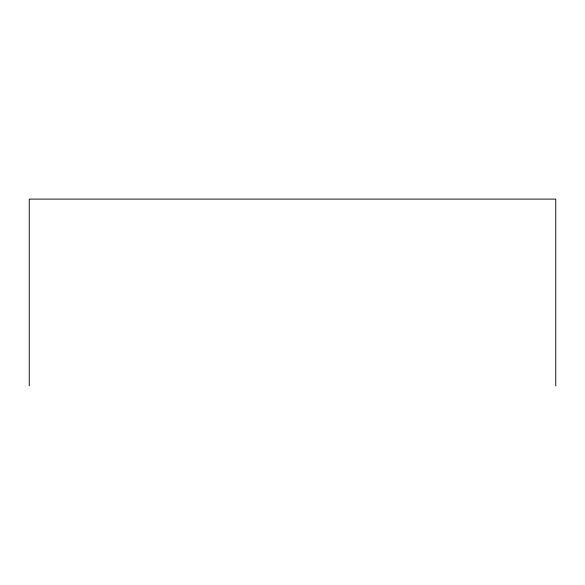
<?xml version="1.0" encoding="UTF-8"?>
<svg xmlns="http://www.w3.org/2000/svg" width="585" height="585" viewBox="0 0 585 585"><rect width="100%" height="100%" fill="white"/><g stroke="black" fill="none" stroke-linecap="round" stroke-linejoin="round"><path stroke-width="0.88" d="M555.75 385.895L555.75 199.105L29.25 199.105L29.25 385.895"/></g></svg>
